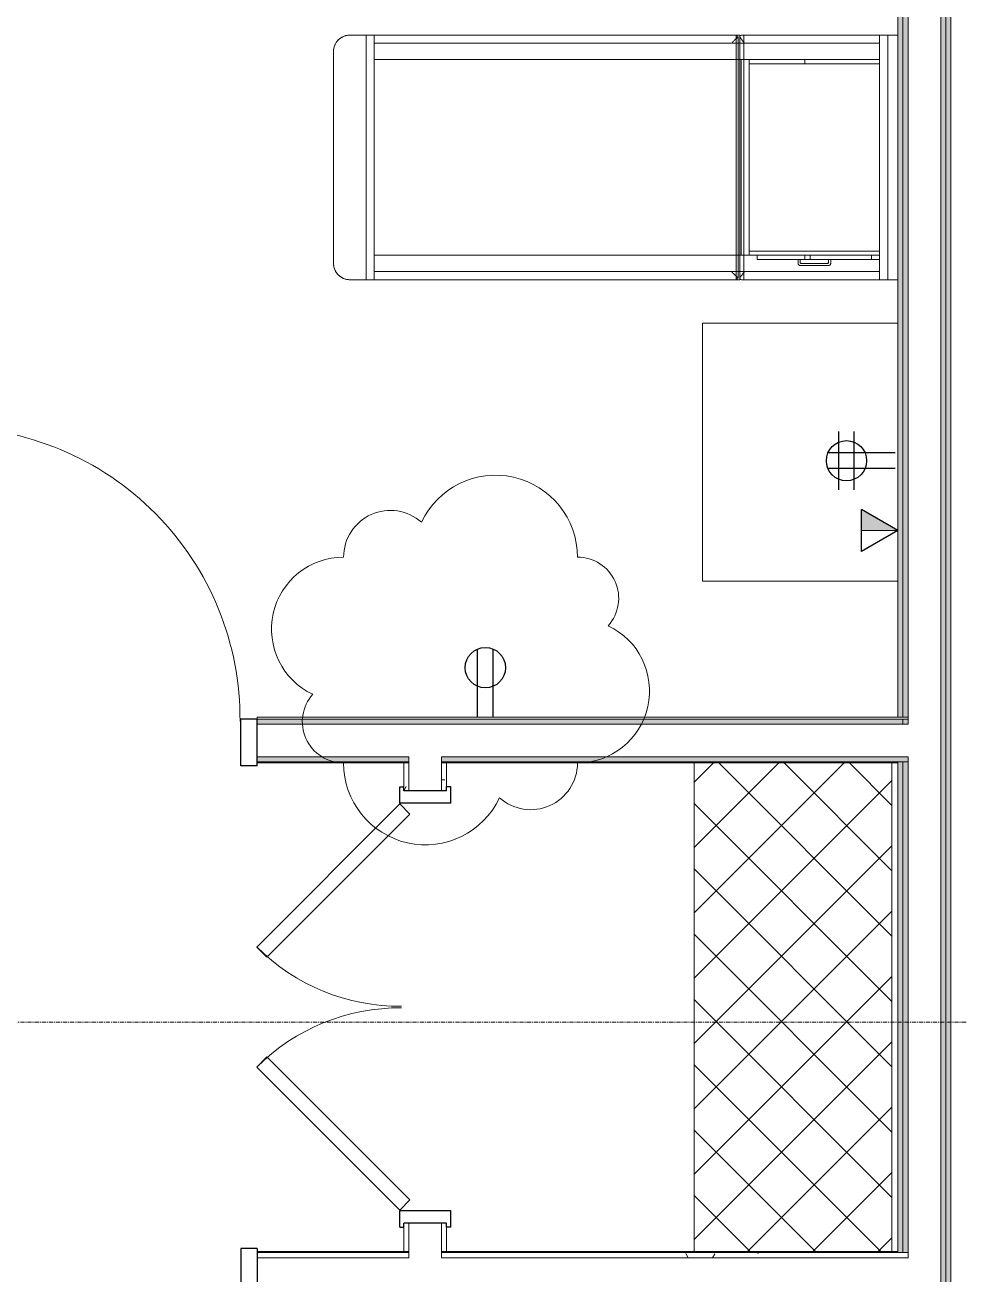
# Model space of a CAD drawing. Header units: inches. Extents: x -610 to 219, y 1022 to 1725.
# Drawn here: x -73.9 to 40.7, y 1433.2 to 1586.4 of the extents above; entities that cross this region are included whole.
import ezdxf

# ---------------------------------------------------------------- set-up
doc = ezdxf.new("R2010")
doc.units = ezdxf.units.IN
doc.header["$MEASUREMENT"] = 0
doc.linetypes.add('Grid Line 1_2_', pattern=[0.875, 0.5, -0.125, 0.125, -0.125])
for name, color, linetype, lineweight in [('A-ANNO-NOTE', 131, 'Continuous', 9), ('A-DOOR', 31, 'Continuous', 18), ('A-DOOR-FRAM', 31, 'Continuous', 30), ('A-WALL', 113, 'Continuous', 18), ('A-WALL-PATT', 111, 'Continuous', 18), ('G-ANNO-REVC', 71, 'Continuous', 9), ('I-FURN', 30, 'Continuous', 9), ('I-WALL', 2, 'Continuous', 18), ('Q-CASE', 31, 'Continuous', 9), ('S-GRID', 1, 'Continuous', 9)]:
    doc.layers.add(name, color=color, linetype=linetype, lineweight=lineweight)
pattern_1 = [(0, (0, 0), (15.36, 3.84), [0.634, -10.886, 0.634, -10.886, -61.44]), (0, (0, 0), (15.36, 3.84), [-23.04, 0.634, -22.406, 0.634, -10.886, -26.88]), (0, (0, 0), (15.36, 3.84), [-57.6, 0.634, -7.046, 0.634, -18.566]), (120, (5.76, 1.92), (-11.0055376, 11.38215), [0.634, -10.886, 0.634, -10.886, -61.44]), (120, (5.76, 1.92), (-11.0055376, 11.38215), [-23.04, 0.634, -22.406, 0.634, -10.886, -26.88]), (120, (5.76, 1.92), (-11.0055376, 11.38215), [-57.6, 0.634, -7.046, 0.634, -18.566]), (240, (7.68, 9.6), (-4.3544624, -15.22215), [0.634, -10.886, 0.634, -10.886, -61.44]), (240, (7.68, 9.6), (-4.3544624, -15.22215), [-23.04, 0.634, -22.406, 0.634, -10.886, -26.88]), (240, (7.68, 9.6), (-4.3544624, -15.22215), [-57.6, 0.634, -7.046, 0.634, -18.566])]

# ---------------------------------------------------------------- blocks, each defined once
blk = doc.blocks.new('Single Flush - OTJ_SOLIDFLUSH_ALUM-4815210-FIRST FLOOR POWER _ SIGNAL')
at = {"layer": 'A-DOOR', "lineweight": 30}
for p, q in [((16.15625, -2.6875), (17.90625, -2.6875)), ((16.15625, -38.5), (16.15625, -2.6875)), ((17.90625, -2.6875), (17.90625, -38.5)), ((17.90625, -38.5), (16.15625, -38.5))]:
    blk.add_line(p, q, dxfattribs=at)
at = {"layer": 'A-DOOR', "lineweight": 9}
blk.add_arc((17.90625, -2.6875), 35.8125, 179.5, 270, dxfattribs=at)
at = {"layer": 'A-DOOR-FRAM'}
for p, q in [((-20, 3.0625), (-20, -2.6875)), ((-20, 3.0625), (-18, 3.0625)), ((-18, 3.0625), (-18, -2.6875)), ((18.000004, 3.0625), (18.000004, -2.6875)), ((18.000004, 3.0625), (20.000004, 3.0625)), ((20.000004, 3.0625), (20.000004, -2.6875)), ((-20, -2.6875), (-18, -2.6875)), ((18.000004, -2.6875), (20.000004, -2.6875))]:
    blk.add_line(p, q, dxfattribs=at)
blk = doc.blocks.new('Single Flush - OTJ_SOLIDFLUSH_ALUM-4815211-FIRST FLOOR POWER _ SIGNAL')
at = {"layer": 'A-DOOR', "lineweight": 30}
for p, q in [((16.15625, 38.5), (16.15625, 2.6875)), ((17.90625, 38.5), (16.15625, 38.5)), ((17.90625, 2.6875), (17.90625, 38.5)), ((16.15625, 2.6875), (17.90625, 2.6875))]:
    blk.add_line(p, q, dxfattribs=at)
at = {"layer": 'A-DOOR', "lineweight": 9}
blk.add_arc((17.90625, 2.6875), 35.8125, 90, 180.5, dxfattribs=at)
at = {"layer": 'A-DOOR-FRAM'}
for p, q in [((-20, -3.0625), (-20, 2.6875)), ((-20, 2.6875), (-18, 2.6875)), ((-18, -3.0625), (-18, 2.6875)), ((18.000004, -3.0625), (18.000004, 2.6875)), ((18.000004, 2.6875), (20.000004, 2.6875)), ((20.000004, -3.0625), (20.000004, 2.6875)), ((-20, -3.0625), (-18, -3.0625)), ((18.000004, -3.0625), (20.000004, -3.0625))]:
    blk.add_line(p, q, dxfattribs=at)
blk = doc.blocks.new('Bed-Healthcare-4_SMARTBIM - Treatment_Table_SMARTBIM-V5-FIRST FLOOR POWER _ SIGNAL')
at = {"layer": 'I-FURN'}
for p, q in [((-14.06, 15), (-33.25, 15)), ((-33.25, 15), (-14.36, 15)), ((-31, 15), (-32, 15)), ((-32, 15), (-32, 14.97)), ((-32, 14.97), (-32, 15)), ((-32, 15), (-31, 15)), ((-32, 14.96), (-32, 14.88)), ((-32, 14.88), (-32, 14.96)), ((-32, 14.87), (-32, -14.87)), ((-32, -14.87), (-32, 14.87)), ((-31, 14.97), (-31, 15)), ((-31, 15), (-31, 14.97)), ((-31, 14.88), (-31, 14.96)), ((-31, 14.96), (-31, 14.88)), ((-31, 12.5), (-31, 14.87)), ((-31, 14.87), (-31, 14)), ((-14.44, 14), (-31, 14)), ((-31, 14), (-31, 12.5)), ((-31, 12.5), (-31, 14)), ((-31, 14), (-14.44, 14)), ((-31, 14), (-31, 12.5)), ((-14.22, 14), (-14.44, 14)), ((-14.44, 14), (-14.22, 14)), ((-14.36, 15), (-14.06, 15)), ((-14.36, 14.98), (-14.36, 14.94)), ((-14.36, 14.94), (-14.36, 14.86)), ((-14.36, 14.86), (-14.36, 14.71)), ((-14.36, 14.7), (-14.36, 14.26)), ((-14.36, 14.26), (-14.36, -14.26)), ((-14.04, 14), (-14.22, 14)), ((-14.22, 14), (-14.04, 14)), ((-13.92, 14), (-14.04, 14)), ((-14.04, 14), (-13.92, 14)), ((-13.85, 14), (-13.91, 14)), ((-13.91, 14), (-13.85, 14)), ((-13.85, 14.86), (-13.85, -14.86)), ((-13.84, -15), (-13.84, 15)), ((-13.84, 15), (34, 15)), ((-13.84, -15), (-13.84, 15)), ((-13.84, 15), (-13.63, 15)), ((-13.65, 14), (-13.84, 14)), ((-13.84, 14), (-13.65, 14)), ((-13.65, 14.81), (-13.65, -14.81)), ((-13.49, 14), (-13.65, 14)), ((-13.65, 14), (-13.49, 14)), ((34, 15), (-13.63, 15)), ((-13.42, 14), (-13.49, 14)), ((-13.49, 14), (-13.42, 14)), ((-13.41, 14.81), (-13.41, 14.88)), ((-13.41, 14.65), (-13.41, 14.81)), ((-13.41, -14.65), (-13.41, 14.65)), ((-13.29, 14), (-13.41, 14)), ((-13.41, 14), (-13.29, 14)), ((-13.07, 14), (-13.29, 14)), ((-13.29, 14), (-13.07, 14)), ((-12.84, 14), (-13.07, 14)), ((-13.07, 14), (-12.84, 14)), ((31, 14), (-12.84, 14)), ((-12.84, 14), (31, 14)), ((32, 15), (31, 15)), ((31, 15), (31, 14.97)), ((31, 14.97), (31, 15)), ((31, 15), (32, 15)), ((31, 14.96), (31, 14.87)), ((31, 14.87), (31, 14.96)), ((31, 14.86), (31, 14.71)), ((31, 14.71), (31, 14.86)), ((31, 14.7), (31, 14.51)), ((31, 14.51), (31, 14.7)), ((31, 14.5), (31, 14.27)), ((31, 14.27), (31, 14.5)), ((31, 14.26), (31, 14.01)), ((31, 14.01), (31, 14.26)), ((31, 12), (31, 14)), ((31, 14), (31, 12)), ((31, 14), (31, -14)), ((31, 12), (31, 14)), ((32, 14.97), (32, 15)), ((32, 15), (32, 14.97)), ((32, 14.87), (32, 14.96)), ((32, 14.96), (32, 14.87)), ((32, 14.71), (32, 14.86)), ((32, 14.86), (32, 14.71)), ((32, 14.51), (32, 14.7)), ((32, 14.7), (32, 14.51)), ((32, 14.27), (32, 14.5)), ((32, 14.5), (32, 14.27)), ((32, 14.01), (32, 14.26)), ((32, 14.26), (32, 14.01)), ((32, -14), (32, 14)), ((32, 14), (32, -14)), ((-31, 12.5), (-31, 12)), ((-31, 12), (-31, 12.5)), ((-21.83, 12.5), (-31, 12.5)), ((-31, 12.5), (-22.49, 12.5)), ((-31, 12.5), (-31, 12)), ((-31, 12.5), (-31, 12)), ((-31, 12), (-31, 12.5)), ((-31, 12.5), (-31, 12)), ((-30, 12.5), (-21.83, 12.5)), ((-25, 12.5), (-30, 12.5)), ((-25, 12.5), (-30, 12.5)), ((-30, 12.5), (-25, 12.5)), ((-30, 12), (-30, 12.5)), ((-30, 12.5), (-30, 12)), ((-30, 12.5), (-30, 12)), ((-30, 12.5), (-30, 12)), ((-25, 13), (-25, 12.5)), ((-25, 12.5), (-25, 13)), ((-25, 13), (-25, 12.5)), ((-25, 12.5), (-25, 13)), ((-25, 12.5), (-24.75, 12.5)), ((-24.75, 12.5), (-25, 12.5)), ((-25, 12.5), (-24.75, 12.5)), ((-24.75, 12.5), (-25, 12.5)), ((-24.75, 12.5), (-25, 12.5)), ((-24.75, 12.5), (-25, 12.5)), ((-25, 12.5), (-24.75, 12.5)), ((-21.25, 13.25), (-24.75, 13.25)), ((-24.75, 13.25), (-21.25, 13.25)), ((-21.25, 13.25), (-24.75, 13.25)), ((-24.75, 13.25), (-21.25, 13.25)), ((-24.75, 12.5), (-24.75, 12.87)), ((-24.75, 12.87), (-24.75, 12.5)), ((-24.75, 12.5), (-24.75, 12.87)), ((-24.75, 12.87), (-24.75, 12.5)), ((-21.83, 12.5), (-24.75, 12.5)), ((-21.83, 12.5), (-24.75, 12.5)), ((-24.75, 12.5), (-21.83, 12.5)), ((-24.62, 13), (-21.37, 13)), ((-21.37, 13), (-24.62, 13)), ((-24.62, 13), (-21.37, 13)), ((-21.37, 13), (-24.62, 13)), ((-22.49, 12.5), (-21.83, 12.5)), ((-22.49, 12.5), (-22.49, 12)), ((-21.83, 12), (-21.83, 12.5)), ((-21.83, 12.5), (-16, 12.5)), ((-21.25, 12.5), (-21.83, 12.5)), ((-21.25, 12.5), (-21.83, 12.5)), ((-21.83, 12.5), (-21.25, 12.5)), ((-21.25, 12.87), (-21.25, 12.5)), ((-21.25, 12.5), (-21.25, 12.87)), ((-21.25, 12.87), (-21.25, 12.5)), ((-21.25, 12.5), (-21.25, 12.87)), ((-21.25, 12.5), (-21, 12.5)), ((-21, 12.5), (-21.25, 12.5)), ((-21.25, 12.5), (-21, 12.5)), ((-21, 12.5), (-21.25, 12.5)), ((-21, 12.5), (-21.25, 12.5)), ((-21, 12.5), (-21.25, 12.5)), ((-21.25, 12.5), (-21, 12.5)), ((-21, 12.5), (-21, 13)), ((-21, 13), (-21, 12.5)), ((-21, 12.5), (-21, 13)), ((-21, 13), (-21, 12.5)), ((-16, 12.5), (-21, 12.5)), ((-16, 12.5), (-21, 12.5)), ((-21, 12.5), (-16, 12.5)), ((-16, 12.5), (-16, 12)), ((-16, 12.5), (-16, 12)), ((-16, 12), (-16, 12.5)), ((-16, 12.5), (-16, 12)), ((36, -13), (36, 13)), ((36, 13), (36, -13)), ((-31, 12), (-21.83, 12)), ((-21.83, 12), (-31, 12)), ((-22.49, 12), (-31, 12)), ((-31, 12), (-21.83, 12)), ((-21.83, 12), (-31, 12)), ((-31, 12), (-31, 11.5)), ((-31, 11.5), (-31, 12)), ((-31, 12), (-30, 12)), ((-21.83, 12), (-31, 12)), ((-31, 12), (-31, -11.5)), ((-31, -11.5), (-31, 12)), ((-31, 12), (-21.83, 12)), ((-31, 12), (-31, 11.5)), ((-30, 12), (-31, 12)), ((-31, 12), (-30, 12)), ((-31, 11.5), (-31, 12)), ((-31, -11.5), (-31, 12)), ((-31, 12), (-31, 11.5)), ((-31, 11.5), (-15, 11.5)), ((-15, 11.5), (-31, 11.5)), ((-31, 11.5), (-31, -11.5)), ((-31, -11.5), (-31, 11.5)), ((-31, 11.5), (-31, -11.5)), ((-30, 12), (-21.83, 12)), ((-21.83, 12), (-30, 12)), ((-21.83, 12), (-30, 12)), ((-30, 12), (-21.83, 12)), ((-30, 12), (-21.83, 12)), ((-21.83, 12), (-30, 12)), ((-30, 12), (-21.83, 12)), ((-21.83, 12), (-22.49, 12)), ((-21.83, 12), (-14.23, 12)), ((-15, 12), (-21.83, 12)), ((-21.83, 12), (-16, 12)), ((-16, 12), (-21.83, 12)), ((-16, 12), (-21.83, 12)), ((-21.83, 12), (-16, 12)), ((-15, 12), (-21.83, 12)), ((-21.83, 12), (-16, 12)), ((-14.23, 12), (-21.83, 12)), ((-21.83, 12), (-15, 12)), ((-16, 12), (-21.83, 12)), ((-21.83, 12), (-16, 12)), ((-16, 12), (-15, 12)), ((-14.23, 12), (-16, 12)), ((-16, 12), (-14.23, 12)), ((-14.23, 12), (-15, 12)), ((-15, 11.5), (-15, 12)), ((-15, 12), (-15, 11.5)), ((-14.23, 12), (-15, 12)), ((-15, 12), (-15, -12)), ((-15, 11.5), (-15, 12)), ((-15, 12), (-14.23, 12)), ((-15, 12), (-14.23, 12)), ((-15, -11.5), (-15, 11.5)), ((-14.22, 12), (-14.05, 12)), ((-14.05, 12), (-14.22, 12)), ((-14.05, 12), (-14.22, 12)), ((-14.22, 12), (-14.05, 12)), ((-14.05, 12), (-14.22, 12)), ((-14.22, 12), (-14.05, 12)), ((-14.05, 12), (-14.22, 12)), ((-14.22, 12), (-14.05, 12)), ((-14.04, 12), (-13.93, 12)), ((-14, 12), (-14.04, 12)), ((-14, 12), (-14.04, 12)), ((-14.04, 12), (-14, 12)), ((-13.93, 12), (-14.04, 12)), ((-14.04, 12), (-14, 12)), ((-14, 12), (-14.04, 12)), ((-14.04, 12), (-14, 12)), ((-13.93, 12), (-14, 12)), ((-14, -12), (-14, 12)), ((-14, 12), (-14, -12)), ((-14, 12), (-13.93, 12)), ((-13.93, 12), (-14, 12)), ((-14, 12), (-13.93, 12)), ((-13.91, 12), (-13.86, 12)), ((-13.86, 12), (-13.91, 12)), ((-13.86, 12), (-13.91, 12)), ((-13.91, 12), (-13.86, 12)), ((-13.86, 12), (-13.91, 12)), ((-13.91, 12), (-13.86, 12)), ((-13.84, 12), (-13.65, 12)), ((-13.65, 12), (-13.84, 12)), ((-13.65, 12), (-13.84, 12)), ((-13.84, 12), (-13.65, 12)), ((-13.65, 12), (-13.84, 12)), ((-13.84, 12), (-13.65, 12)), ((-13.65, 12), (-13.5, 12)), ((-13.5, 12), (-13.65, 12)), ((-13.5, 12), (-13.65, 12)), ((-13.65, 12), (-13.5, 12)), ((-13.5, 12), (-13.65, 12)), ((-13.65, 12), (-13.5, 12)), ((-13.49, 12), (-13.41, 12)), ((-13.41, 12), (-13.49, 12)), ((-13.41, 12), (-13.49, 12)), ((-13.49, 12), (-13.41, 12)), ((-13.41, 12), (-13.49, 12)), ((-13.49, 12), (-13.41, 12)), ((-13.41, 12), (-13.31, 12)), ((-13.31, 12), (-13.41, 12)), ((-13.31, 12), (-13.41, 12)), ((-13.41, 12), (-13.31, 12)), ((-13.31, 12), (-13.41, 12)), ((-13.41, 12), (-13.31, 12)), ((-13.29, 12), (-13.09, 12)), ((-13.09, 12), (-13.29, 12)), ((-13.09, 12), (-13.29, 12)), ((-13.29, 12), (-13.09, 12)), ((-13.09, 12), (-13.29, 12)), ((-13.29, 12), (-13.09, 12)), ((-13.07, 12), (-12.85, 12)), ((-12.85, 12), (-13.07, 12)), ((-12.85, 12), (-13.07, 12)), ((-13.07, 12), (-12.85, 12)), ((-12.85, 12), (-13.07, 12)), ((-13.07, 12), (-12.85, 12)), ((-12.84, 12), (31, 12)), ((31, 12), (-12.84, 12)), ((31, 12), (-12.84, 12)), ((-12.84, 12), (31, 12)), ((31, 12), (-12.84, 12)), ((-12.84, 12), (31, 12)), ((31, -12), (31, 12)), ((31, 12), (31, -12)), ((31, -12), (31, 12)), ((31, 12), (31, -12)), ((31, -12), (31, 12)), ((-31, -11.5), (-21.84, -11.5)), ((-21.84, -11.5), (-31, -11.5)), ((-31, -12), (-31, -11.5)), ((-31, -11.5), (-31, -12)), ((-31, -11.5), (-31, -12)), ((-21.84, -11.5), (-31, -11.5)), ((-31, -11.5), (-21.84, -11.5)), ((-31, -12), (-31, -11.5)), ((-31, -11.5), (-31, -12)), ((-31, -12), (-31, -11.5)), ((-31, -11.5), (-31, -12)), ((-31, -12), (-31, -11.5)), ((-31, -12), (-31, -11.5)), ((-31, -11.5), (-31, -12)), ((-31, -12), (-31, -14)), ((-21.84, -12), (-31, -12)), ((-31, -12), (-21.84, -12)), ((-31, -14), (-31, -12)), ((-31, -12), (-21.84, -12)), ((-21.84, -12), (-31, -12)), ((-31, -12), (-21.84, -12)), ((-21.84, -12), (-31, -12)), ((-31, -12), (-21.84, -12)), ((-21.84, -12), (-31, -12)), ((-31, -12), (-21.84, -12)), ((-21.84, -12), (-31, -12)), ((-31, -14.87), (-31, -12)), ((-31, -12), (-31, -14)), ((-21.84, -11.5), (-21.84, -12)), ((-21.84, -11.5), (-21.84, -12)), ((-15, -11.5), (-21.84, -11.5)), ((-21.84, -11.5), (-15, -11.5)), ((-14.44, -12), (-21.84, -12)), ((-21.84, -12), (-15, -12)), ((-21.84, -12), (-15, -12)), ((-15, -12), (-21.84, -12)), ((-21.84, -12), (-14.44, -12)), ((-15, -12), (-21.84, -12)), ((-21.84, -12), (-14.44, -12)), ((-14.44, -12), (-21.84, -12)), ((-15, -12), (-15, -11.5)), ((-15, -11.5), (-15, -12)), ((-15, -12), (-15, -11.5)), ((-15, -12), (-14.44, -12)), ((-15, -12), (-14.44, -12)), ((-14.44, -12), (-15, -12)), ((-14.44, -12), (-15, -12)), ((-14.22, -12), (-14.42, -12)), ((-14.42, -12), (-14.22, -12)), ((-14.42, -12), (-14.22, -12)), ((-14.22, -12), (-14.42, -12)), ((-14.42, -12), (-14.22, -12)), ((-14.22, -12), (-14.42, -12)), ((-14.42, -12), (-14.22, -12)), ((-14.22, -12), (-14.42, -12)), ((-14.04, -12), (-14.2, -12)), ((-14.2, -12), (-14.04, -12)), ((-14.2, -12), (-14.04, -12)), ((-14.04, -12), (-14.2, -12)), ((-14.2, -12), (-14.04, -12)), ((-14.04, -12), (-14.2, -12)), ((-14.2, -12), (-14.04, -12)), ((-14.04, -12), (-14.2, -12)), ((-13.91, -12), (-14.03, -12)), ((-14.03, -12), (-14, -12)), ((-14.03, -12), (-14, -12)), ((-14, -12), (-14.03, -12)), ((-14.03, -12), (-13.91, -12)), ((-14, -12), (-14.03, -12)), ((-14.03, -12), (-14, -12)), ((-14, -12), (-14.03, -12)), ((-14, -12), (-13.91, -12)), ((-13.91, -12), (-14, -12)), ((-14, -12), (-13.91, -12)), ((-13.91, -12), (-14, -12)), ((-13.85, -12), (-13.91, -12)), ((-13.91, -12), (-13.85, -12)), ((-13.91, -12), (-13.85, -12)), ((-13.85, -12), (-13.91, -12)), ((-13.91, -12), (-13.85, -12)), ((-13.85, -12), (-13.91, -12)), ((-13.65, -12), (-13.84, -12)), ((-13.84, -12), (-13.65, -12)), ((-13.84, -12), (-13.65, -12)), ((-13.65, -12), (-13.84, -12)), ((-13.84, -12), (-13.65, -12)), ((-13.65, -12), (-13.84, -12)), ((-13.49, -12), (-13.63, -12)), ((-13.63, -12), (-13.49, -12)), ((-13.63, -12), (-13.49, -12)), ((-13.49, -12), (-13.63, -12)), ((-13.63, -12), (-13.49, -12)), ((-13.49, -12), (-13.63, -12)), ((-13.41, -12), (-13.47, -12)), ((-13.47, -12), (-13.41, -12)), ((-13.47, -12), (-13.41, -12)), ((-13.41, -12), (-13.47, -12)), ((-13.47, -12), (-13.41, -12)), ((-13.41, -12), (-13.47, -12)), ((-13.29, -12), (-13.41, -12)), ((-13.41, -12), (-13.29, -12)), ((-13.41, -12), (-13.29, -12)), ((-13.29, -12), (-13.41, -12)), ((-13.41, -12), (-13.29, -12)), ((-13.29, -12), (-13.41, -12)), ((-13.07, -12), (-13.27, -12)), ((-13.27, -12), (-13.07, -12)), ((-13.27, -12), (-13.07, -12)), ((-13.07, -12), (-13.27, -12)), ((-13.27, -12), (-13.07, -12)), ((-13.07, -12), (-13.27, -12)), ((31, -12), (-13.05, -12)), ((-13.05, -12), (31, -12)), ((-13.05, -12), (31, -12)), ((31, -12), (-13.05, -12)), ((-13.05, -12), (31, -12)), ((31, -12), (-13.05, -12)), ((31, -14), (31, -12)), ((31, -12), (31, -14)), ((31, -14), (31, -12)), ((-33.25, -15), (-14.06, -15)), ((-14.36, -15), (-33.25, -15)), ((-32, -14.88), (-32, -14.96)), ((-32, -14.96), (-32, -14.88)), ((-32, -14.97), (-32, -15)), ((-32, -15), (-32, -14.97)), ((-32, -15), (-31, -15)), ((-31, -15), (-32, -15)), ((-31, -14), (-14.44, -14)), ((-14.44, -14), (-31, -14)), ((-31, -14), (-31, -14.87)), ((-31, -14.96), (-31, -14.88)), ((-31, -14.88), (-31, -14.96)), ((-31, -15), (-31, -14.97)), ((-31, -14.97), (-31, -15)), ((-14.44, -14), (-14.22, -14)), ((-14.22, -14), (-14.44, -14)), ((-14.36, -14.26), (-14.36, -14.7)), ((-14.36, -14.71), (-14.36, -14.86)), ((-14.36, -14.86), (-14.36, -14.94)), ((-14.36, -14.94), (-14.36, -14.98)), ((-14.06, -15), (-14.36, -15)), ((-14.22, -14), (-14.04, -14)), ((-14.04, -14), (-14.22, -14)), ((-14.04, -14), (-13.91, -14)), ((-13.91, -14), (-14.04, -14)), ((-13.91, -14), (-13.85, -14)), ((-13.85, -14), (-13.91, -14)), ((34, -15), (-13.84, -15)), ((-13.63, -15), (-13.84, -15)), ((-13.82, -14), (-13.64, -14)), ((-13.64, -14), (-13.82, -14)), ((-13.64, -14), (-13.49, -14)), ((-13.49, -14), (-13.64, -14)), ((-13.63, -15), (34, -15)), ((-13.48, -14), (-13.41, -14)), ((-13.41, -14), (-13.48, -14)), ((-13.41, -14), (-13.29, -14)), ((-13.29, -14), (-13.41, -14)), ((-13.41, -14.81), (-13.41, -14.65)), ((-13.41, -14.88), (-13.41, -14.81)), ((-13.29, -14), (-13.07, -14)), ((-13.07, -14), (-13.29, -14)), ((-13.07, -14), (-12.84, -14)), ((-12.84, -14), (-13.07, -14)), ((-12.84, -14), (31, -14)), ((31, -14), (-12.84, -14)), ((31, -14.01), (31, -14.26)), ((31, -14.26), (31, -14.01)), ((31, -14.27), (31, -14.5)), ((31, -14.5), (31, -14.27)), ((31, -14.51), (31, -14.7)), ((31, -14.7), (31, -14.51)), ((31, -14.71), (31, -14.86)), ((31, -14.86), (31, -14.71)), ((31, -14.87), (31, -14.96)), ((31, -14.96), (31, -14.87)), ((31, -14.97), (31, -15)), ((31, -15), (31, -14.97)), ((31, -15), (32, -15)), ((32, -15), (31, -15)), ((32, -14.26), (32, -14.01)), ((32, -14.01), (32, -14.26)), ((32, -14.5), (32, -14.27)), ((32, -14.27), (32, -14.5)), ((32, -14.7), (32, -14.51)), ((32, -14.51), (32, -14.7)), ((32, -14.86), (32, -14.71)), ((32, -14.71), (32, -14.86)), ((32, -14.96), (32, -14.87)), ((32, -14.87), (32, -14.96)), ((32, -15), (32, -14.97)), ((32, -14.97), (32, -15))]:
    blk.add_line(p, q, dxfattribs=at)
at = {"layer": 'I-FURN', "flags": 128}
for points in [[(-13.41, 14.88), (-13.53, 14.84), (-13.65, 14.81)], [(-13.63, 15), (-13.52, 14.97), (-13.41, 14.88)], [(36, 13), (36, 13.08), (35.99, 13.16), (35.99, 13.24), (35.97, 13.32), (35.96, 13.4), (35.94, 13.48), (35.92, 13.55), (35.9, 13.63), (35.87, 13.7), (35.84, 13.78), (35.81, 13.85), (35.77, 13.92), (35.74, 13.99), (35.69, 14.06), (35.65, 14.13), (35.6, 14.19), (35.56, 14.26), (35.5, 14.32), (35.45, 14.38), (35.39, 14.43), (35.33, 14.49), (35.27, 14.54), (35.21, 14.59), (35.15, 14.64), (35.08, 14.68), (35.01, 14.72), (34.94, 14.76), (34.87, 14.8), (34.8, 14.83), (34.72, 14.86), (34.65, 14.89), (34.57, 14.92), (34.5, 14.94), (34.42, 14.96), (34.34, 14.97), (34.26, 14.98), (34.18, 14.99), (34.1, 15), (34.02, 15), (34, 15)], [(34, -15), (34.08, -15), (34.16, -14.99), (34.24, -14.99), (34.32, -14.97), (34.4, -14.96), (34.48, -14.94), (34.55, -14.92), (34.63, -14.9), (34.7, -14.87), (34.78, -14.84), (34.85, -14.81), (34.92, -14.77), (34.99, -14.74), (35.06, -14.69), (35.13, -14.65), (35.19, -14.6), (35.26, -14.56), (35.32, -14.5), (35.38, -14.45), (35.43, -14.39), (35.49, -14.33), (35.54, -14.27), (35.59, -14.21), (35.64, -14.15), (35.68, -14.08), (35.72, -14.01), (35.76, -13.94), (35.8, -13.87), (35.83, -13.8), (35.86, -13.72), (35.89, -13.65), (35.92, -13.57), (35.94, -13.5), (35.96, -13.42), (35.97, -13.34), (35.98, -13.26), (35.99, -13.18), (36, -13.1), (36, -13.02), (36, -13)], [(-13.65, -14.81), (-13.53, -14.84), (-13.41, -14.88)], [(-13.41, -14.88), (-13.52, -14.97), (-13.63, -15)]]:
    blk.add_lwpolyline(points, dxfattribs=at)
at = {"layer": 'I-FURN'}
for centre, radius, start, end in [((34, 13), 2, 0, 90), ((-24.75, 13), 0.25, 90, 180), ((-24.75, 13), 0.25, 150, 180), ((-24.75, 13), 0.25, 165, 180), ((-24.75, 13), 0.25, 165, 180), ((-24.75, 13), 0.25, 90, 165), ((-24.75, 13), 0.25, 150, 165), ((-24.75, 13), 0.25, 90, 150), ((-24.75, 13), 0.25, 105, 150), ((-24.75, 13), 0.25, 90, 105), ((-24.62, 12.87), 0.125, 90, 180), ((-24.62, 12.87), 0.125, 120, 180), ((-24.62, 12.87), 0.125, 135, 180), ((-24.62, 12.87), 0.125, 150, 180), ((-24.62, 12.87), 0.125, 120, 150), ((-24.62, 12.87), 0.125, 90, 135), ((-24.62, 12.87), 0.125, 90, 120), ((-24.62, 12.87), 0.125, 105, 120), ((-24.62, 12.87), 0.125, 90, 105), ((-21.37, 12.87), 0.125, 75, 90), ((-21.37, 12.87), 0.125, 360, 90), ((-21.37, 12.87), 0.125, 30, 90), ((-21.37, 12.87), 0.125, 75, 90), ((-21.37, 12.87), 0.125, 60, 75), ((-21.37, 12.87), 0.125, 45, 75), ((-21.37, 12.87), 0.125, 45, 60), ((-21.37, 12.87), 0.125, 30, 45), ((-21.37, 12.87), 0.125, 30, 45), ((-21.37, 12.87), 0.125, 15, 30), ((-21.37, 12.87), 0.125, 0, 30), ((-21.37, 12.87), 0.125, 360, 30), ((-21.25, 13), 0.25, 60, 90), ((-21.25, 13), 0.25, 75, 90), ((-21.25, 13), 0.25, 0, 90), ((-21.25, 13), 0.25, 75, 90), ((-21.37, 12.87), 0.125, 0, 15), ((-21.25, 13), 0.25, 60, 75), ((-21.25, 13), 0.25, 60, 75), ((-21.25, 13), 0.25, 0, 60), ((-21.25, 13), 0.25, 0, 60), ((-21.25, 13), 0.25, 0, 60), ((34, -13), 2, 270, 0)]:
    blk.add_arc(centre, radius, start, end, dxfattribs=at)
for centre, start_param, end_param in [((-14.06, 14), 5.75613, 6.283185), ((-14.06, -14), 3.141593, 3.668648)]:
    blk.add_ellipse(centre, major_axis=(0, 1), ratio=0.407793, start_param=start_param, end_param=end_param, dxfattribs=at)
for points, knots in [([(-13.85, 14.86), (-13.86, 14.82), (-13.89, 14.74), (-13.96, 14.63), (-14, 14.55), (-14.05, 14.48), (-14.12, 14.38), (-14.25, 14.22), (-14.36, 14.09), (-14.44, 14)], [-1, -1, -1, -1, -0.75, -0.625, -0.5625, -0.5, -0.375, -0.25, 0, 0, 0, 0]), ([(-12.84, 14), (-12.92, 14.08), (-13.03, 14.2), (-13.18, 14.35), (-13.29, 14.46), (-13.39, 14.56), (-13.52, 14.68), (-13.6, 14.76), (-13.65, 14.81)], [-1, -1, -1, -1, -0.75, -0.625, -0.5, -0.375, -0.25, 0, 0, 0, 0]), ([(-14.44, -14), (-14.36, -14.09), (-14.25, -14.22), (-14.12, -14.38), (-14.05, -14.48), (-14, -14.55), (-13.96, -14.63), (-13.89, -14.74), (-13.86, -14.82), (-13.85, -14.86)], [0, 0, 0, 0, 0.25, 0.375, 0.5, 0.5625, 0.625, 0.75, 1, 1, 1, 1]), ([(-13.65, -14.81), (-13.6, -14.76), (-13.52, -14.68), (-13.39, -14.56), (-13.29, -14.46), (-13.18, -14.35), (-13.03, -14.2), (-12.91, -14.08), (-12.84, -14)], [0, 0, 0, 0, 0.25, 0.375, 0.5, 0.625, 0.75, 1, 1, 1, 1])]:
    blk.add_open_spline(points, degree=3, knots=knots, dxfattribs=at)
blk = doc.blocks.new('30 x 60 table12 - 30 x 60 table-4656551-FIRST FLOOR POWER _ SIGNAL')
at = {"layer": 'I-FURN'}
for p, q in [((3920.75, 842.52), (3896.79, 842.52)), ((3896.79, 842.52), (3920.75, 842.52)), ((3920.75, 810.84), (3920.75, 842.52)), ((3920.75, 842.52), (3920.75, 810.84)), ((3896.79, 810.84), (3920.75, 810.84)), ((3920.75, 810.84), (3896.79, 810.84))]:
    blk.add_line(p, q, dxfattribs=at)
blk = doc.blocks.new('Double Flush - Int-F-WDMF-50_ x 84_-4815229-FIRST FLOOR POWER _ SIGNAL')
at = {"layer": 'A-DOOR', "lineweight": 30}
for p, q in [((-24.91, 3.12), (-7.36, 20.67)), ((-7.36, 20.67), (-6.12, 19.43)), ((7.36, 20.67), (6.12, 19.43)), ((24.91, 3.12), (7.36, 20.67)), ((-6.12, 19.43), (-23.67, 1.89)), ((6.12, 19.43), (23.67, 1.89)), ((-23.67, 1.89), (-24.91, 3.12)), ((23.67, 1.89), (24.91, 3.12))]:
    blk.add_line(p, q, dxfattribs=at)
at = {"layer": 'A-DOOR', "lineweight": 9}
for centre, start, end in [((-24.91, 3.12), 359.5, 45), ((24.91, 3.12), 135, 180.5)]:
    blk.add_arc(centre, 24.81, start, end, dxfattribs=at)
at = {"layer": 'A-DOOR-FRAM'}
for p, q in [((-27, 3.12), (-25, 3.12)), ((-27, 3.12), (-27, 2.62)), ((-25, -3.13), (-25, 3.12)), ((25, -3.13), (25, 3.12)), ((25, 3.12), (27, 3.12)), ((27, 3.12), (27, 2.62)), ((-27, 2.62), (-26.5, 2.62)), ((-26.5, -2.63), (-26.5, 2.62)), ((26.5, 2.62), (27, 2.62)), ((26.5, -2.63), (26.5, 2.62)), ((-27, -2.63), (-26.5, -2.63)), ((-27, -3.13), (-27, -2.63)), ((26.5, -2.63), (27, -2.63)), ((27, -3.13), (27, -2.63)), ((-27, -3.13), (-25, -3.13)), ((25, -3.13), (27, -3.13))]:
    blk.add_line(p, q, dxfattribs=at)
blk = doc.blocks.new('C-Counter Top - ADJ HEIGHT 3-4828371-FIRST FLOOR POWER _ SIGNAL')
at = {"layer": 'Q-CASE'}
h = blk.add_hatch(dxfattribs=at)
h.set_pattern_fill('FP_3', color=256, style=0, pattern_type=2)
h.set_pattern_definition([(135, (1448.586, -33.188), (-4.006467, -4.006467), []), (225, (1448.586, -33.188), (4.006467, -4.006467), [])])
h.paths.add_polyline_path([(12.68, -0.75), (-47.26, -0.75), (-47.26, -25), (12.68, -25), (12.68, -9.32)], flags=0)
for p, q in [((-47.26, -0.75), (12.68, -0.75)), ((-47.26, -25), (12.68, -25))]:
    blk.add_line(p, q, dxfattribs=at)
blk = doc.blocks.new('Family - ___-4861937-FIRST FLOOR POWER _ SIGNAL')
at = {"layer": 'G-ANNO-REVC'}
for centre, radius, start, end in [((-16.17, 1521.08), 10.05, 360, 154.7912), ((-29.09, 1521.08), 5.74, 48.1897, 180), ((-34.84, 1512.25), 8.83, 90, 244.7912), ((-6.12, 1516.04), 5.05, 318.1897, 90), ((-6.12, 1504.68), 8.83, 270, 64.7912), ((-34.84, 1500.9), 5.05, 138.1897, 270), ((-24.79, 1495.85), 10.05, 180, 334.7912), ((-11.87, 1495.85), 5.74, 228.1897, 0)]:
    blk.add_arc(centre, radius, start, end, dxfattribs=at)

msp = doc.modelspace()

# ---------------------------------------------------------------- hatches: boundary and pattern name
at = {"layer": 'A-ANNO-NOTE'}
msp.add_hatch(color=256, dxfattribs=at).paths.add_polyline_path([(33.19, 1524.35), (28.72, 1526.93), (28.72, 1524.35)], flags=0)
at = {"layer": 'A-WALL-PATT', "lineweight": 9}
h = msp.add_hatch(dxfattribs=at)
h.set_pattern_fill('FP_1', color=256, style=0, pattern_type=2)
h.set_pattern_definition(pattern_1)
h.paths.add_polyline_path([(33.81, 1259.91), (33.81, 1430.29), (33.19, 1430.29), (33.19, 1259.91)], flags=0)
h.paths.add_polyline_path([(33.81, 1430.54), (33.81, 1431.16), (33.19, 1431.16), (33.19, 1430.54)], flags=0)
h.paths.add_polyline_path([(33.19, 1435.79), (33.81, 1435.79), (33.81, 1495.97), (33.19, 1495.97), (33.19, 1435.91)], flags=0)
h.paths.add_polyline_path([(33.81, 1500.6), (33.81, 1501.22), (33.19, 1501.22), (33.19, 1500.6)], flags=0)
h.paths.add_polyline_path([(33.81, 1501.47), (33.81, 1668.29), (33.19, 1668.29), (33.19, 1501.47)], flags=0)
h = msp.add_hatch(dxfattribs=at)
h.set_pattern_fill('FP_1', color=256, style=0, pattern_type=2)
h.set_pattern_definition(pattern_1)
h.paths.add_polyline_path([(33.81, 1259.91), (34.44, 1259.91), (34.44, 1430.29), (33.81, 1430.29), (33.81, 1272.58)], flags=0)
h.paths.add_polyline_path([(33.81, 1430.54), (34.44, 1430.54), (34.44, 1431.16), (33.81, 1431.16)], flags=0)
h.paths.add_polyline_path([(34.44, 1435.79), (34.44, 1495.97), (33.81, 1495.97), (33.81, 1435.79)], flags=0)
h.paths.add_polyline_path([(34.44, 1500.6), (34.44, 1501.22), (33.81, 1501.22), (33.81, 1500.6)], flags=0)
h.paths.add_polyline_path([(33.81, 1501.47), (34.44, 1501.47), (34.44, 1668.29), (33.81, 1668.29), (33.81, 1515.32)], flags=0)
h = msp.add_hatch(dxfattribs=at)
h.set_pattern_fill('FP_1', color=256, style=0, pattern_type=2)
h.set_pattern_definition(pattern_1)
h.paths.add_polyline_path([(38.44, 1259.91), (39.06, 1259.91), (39.06, 1668.29), (38.44, 1668.29), (38.44, 1272.58)], flags=0)
h = msp.add_hatch(dxfattribs=at)
h.set_pattern_fill('FP_1', color=256, style=0, pattern_type=2)
h.set_pattern_definition(pattern_1)
h.paths.add_polyline_path([(39.06, 1259.91), (39.69, 1259.91), (39.69, 1668.29), (39.06, 1668.29), (39.06, 1272.58)], flags=0)
h = msp.add_hatch(dxfattribs=at)
h.set_pattern_fill('FP_1', color=256, style=0, pattern_type=2)
h.set_pattern_definition(pattern_1)
h.paths.add_polyline_path([(33.19, 1500.6), (33.19, 1501.22), (-45.44, 1501.22), (-45.44, 1500.6), (23.87, 1500.6)], flags=0)
h.paths.add_polyline_path([(-88.73, 1500.6), (-85.44, 1500.6), (-85.44, 1501.22), (-91.44, 1501.22), (-91.44, 1500.6)], flags=0)
h.paths.add_polyline_path([(-94.56, 1500.6), (-94.56, 1501.22), (-171.44, 1501.22), (-171.44, 1500.6), (-111.25, 1500.6)], flags=0)
h.paths.add_polyline_path([(-215.94, 1500.6), (-211.44, 1500.6), (-211.44, 1501.22), (-215.94, 1501.22)], flags=0)
h.paths.add_polyline_path([(-219.06, 1500.6), (-219.06, 1501.22), (-222.44, 1501.22), (-222.44, 1500.6)], flags=0)
h.paths.add_polyline_path([(-280.15, 1500.6), (-262.44, 1500.6), (-262.44, 1501.22), (-340.56, 1501.22), (-340.56, 1500.6), (-285.78, 1500.6)], flags=0)
h.paths.add_polyline_path([(-343.69, 1500.6), (-343.69, 1501.22), (-419.94, 1501.22), (-419.94, 1500.6), (-358.97, 1500.6)], flags=0)
h.paths.add_polyline_path([(-459.94, 1500.6), (-459.94, 1501.22), (-464.31, 1501.22), (-464.31, 1500.6)], flags=0)
h = msp.add_hatch(dxfattribs=at)
h.set_pattern_fill('FP_1', color=256, style=0, pattern_type=2)
h.set_pattern_definition(pattern_1)
h.paths.add_polyline_path([(-45.44, 1495.97), (-26.81, 1495.97), (-26.81, 1496.6), (-45.44, 1496.6)], flags=0)
h.paths.add_polyline_path([(33.81, 1495.97), (34.44, 1495.97), (34.44, 1496.6), (-22.81, 1496.6), (-22.81, 1495.97), (33.19, 1495.97)], flags=0)
h.paths.add_polyline_path([(-145.03, 1495.97), (-85.44, 1495.97), (-85.44, 1496.6), (-171.44, 1496.6), (-171.44, 1495.97), (-156.29, 1495.97)], flags=0)
h.paths.add_polyline_path([(-211.44, 1495.97), (-211.44, 1496.6), (-222.44, 1496.6), (-222.44, 1495.97)], flags=0)
h.paths.add_polyline_path([(-262.44, 1495.97), (-262.44, 1496.6), (-419.94, 1496.6), (-419.94, 1495.97), (-268.89, 1495.97)], flags=0)
h.paths.add_polyline_path([(-459.94, 1495.97), (-459.94, 1496.6), (-464.31, 1496.6), (-464.31, 1495.97)], flags=0)
h = msp.add_hatch(dxfattribs=at)
h.set_pattern_fill('FP_1', color=256, style=0, pattern_type=2)
h.set_pattern_definition(pattern_1)
h.paths.add_polyline_path([(-27.44, 1435.91), (-26.81, 1435.91), (-26.81, 1439.41), (-27.44, 1439.41)], flags=0)
h.paths.add_polyline_path([(-26.81, 1492.41), (-26.81, 1495.85), (-27.44, 1495.85), (-27.44, 1492.41)], flags=0)
h = msp.add_hatch(dxfattribs=at)
h.set_pattern_fill('FP_1', color=256, style=0, pattern_type=2)
h.set_pattern_definition(pattern_1)
h.paths.add_polyline_path([(-22.81, 1435.91), (-22.19, 1435.91), (-22.19, 1439.41), (-22.81, 1439.41)], flags=0)
h.paths.add_polyline_path([(-22.81, 1492.41), (-22.19, 1492.41), (-22.19, 1495.85), (-22.81, 1495.85)], flags=0)
h = msp.add_hatch(dxfattribs=at)
h.set_pattern_fill('FP_1', color=256, style=0, pattern_type=2)
h.set_pattern_definition(pattern_1)
h.paths.add_polyline_path([(33.19, 1435.16), (34.44, 1435.16), (34.44, 1435.79), (-22.81, 1435.79), (-22.81, 1435.16), (23.87, 1435.16)], flags=0)
h.paths.add_polyline_path([(-26.81, 1435.16), (-26.81, 1435.79), (-45.44, 1435.79), (-45.44, 1435.16)], flags=0)
h.paths.add_polyline_path([(-85.44, 1435.16), (-85.44, 1435.79), (-146.53, 1435.79), (-146.53, 1435.16), (-111.25, 1435.16)], flags=0)
h.paths.add_polyline_path([(-188.53, 1435.16), (-188.53, 1435.79), (-252.78, 1435.79), (-252.78, 1435.16), (-201.33, 1435.16)], flags=0)
h.paths.add_polyline_path([(-296.78, 1435.16), (-292.78, 1435.16), (-292.78, 1435.79), (-301.53, 1435.79), (-301.53, 1435.16), (-297.53, 1435.16)], flags=0)

# ---------------------------------------------------------------- linework, layer by layer
at = {"layer": 'A-ANNO-NOTE', "lineweight": 30}
for p, q in [((25.92, 1529.33), (25.92, 1536.5)), ((27.84, 1529.33), (27.84, 1536.5)), ((32.86, 1533.87), (24.6, 1533.87)), ((32.86, 1531.96), (24.6, 1531.96)), ((33.19, 1524.35), (28.72, 1526.93)), ((28.72, 1521.77), (28.72, 1526.93)), ((33.19, 1524.35), (28.72, 1521.77)), ((-18.39, 1501.55), (-18.39, 1509.81)), ((-16.47, 1501.55), (-16.47, 1509.81))]:
    msp.add_line(p, q, dxfattribs=at)
at = {"layer": 'A-ANNO-NOTE'}
for p, q in [((33.19, 1524.35), (28.72, 1526.93)), ((28.72, 1526.93), (28.72, 1524.35)), ((28.72, 1524.35), (33.19, 1524.35))]:
    msp.add_line(p, q, dxfattribs=at)
at = {"layer": 'A-ANNO-NOTE', "lineweight": 30}
for centre, radius in [((26.88, 1532.91), 2.47), ((-17.43, 1507.53), 2.48)]:
    msp.add_circle(centre, radius, dxfattribs=at)
at = {"layer": 'A-WALL'}
for p, q in [((33.81, 1501.47), (33.81, 1668.29)), ((34.44, 1500.6), (34.44, 1668.29)), ((38.44, 1259.91), (38.44, 1668.29)), ((39.06, 1259.91), (39.06, 1668.29)), ((34.44, 1501.47), (33.19, 1501.47)), ((-45.44, 1501.22), (34.44, 1501.22)), ((-45.44, 1500.6), (34.44, 1500.6)), ((33.81, 1500.6), (33.81, 1501.22)), ((-45.44, 1496.6), (-26.81, 1496.6)), ((-45.44, 1495.97), (-26.81, 1495.97)), ((-26.81, 1495.85), (-27.44, 1495.85)), ((-26.81, 1496.6), (-26.81, 1492.41)), ((-22.81, 1496.6), (34.44, 1496.6)), ((-22.81, 1496.6), (-22.81, 1492.41)), ((-22.81, 1495.97), (34.44, 1495.97)), ((-22.19, 1495.85), (-22.81, 1495.85)), ((33.19, 1495.85), (33.19, 1495.97)), ((33.81, 1435.79), (33.81, 1495.97)), ((34.44, 1435.16), (34.44, 1496.6)), ((-26.81, 1439.41), (-26.81, 1435.16)), ((-22.81, 1439.41), (-22.81, 1435.16)), ((-26.81, 1435.79), (-45.44, 1435.79)), ((-27.44, 1435.91), (-26.81, 1435.91)), ((-22.81, 1435.91), (-22.19, 1435.91)), ((34.44, 1435.79), (-22.81, 1435.79)), ((33.19, 1435.79), (33.19, 1435.91)), ((-26.81, 1435.16), (-45.44, 1435.16)), ((34.44, 1435.16), (-22.81, 1435.16))]:
    msp.add_line(p, q, dxfattribs=at)
at = {"layer": 'I-WALL'}
for p, q in [((33.19, 1668.29), (33.19, 1501.47)), ((39.69, 1259.91), (39.69, 1668.29)), ((-45.44, 1501.47), (-45.44, 1495.85)), ((33.19, 1501.47), (-45.44, 1501.47)), ((-45.44, 1495.85), (-27.44, 1495.85)), ((-27.44, 1495.85), (-27.44, 1492.41)), ((-22.19, 1495.85), (33.19, 1495.85)), ((-22.19, 1492.41), (-22.19, 1495.85)), ((33.19, 1495.85), (33.19, 1435.91)), ((-27.44, 1492.41), (-22.19, 1492.41)), ((-22.19, 1439.41), (-27.44, 1439.41)), ((-27.44, 1439.41), (-27.44, 1435.91)), ((-22.19, 1435.91), (-22.19, 1439.41)), ((-27.44, 1435.91), (-45.44, 1435.91)), ((-45.44, 1435.91), (-45.44, 1430.29)), ((33.19, 1435.91), (-22.19, 1435.91))]:
    msp.add_line(p, q, dxfattribs=at)
at = {"layer": 'S-GRID', "linetype": 'Grid Line 1_2_'}
msp.add_line((-609.99, 1464.04), (207.32, 1464.04), dxfattribs=at)

# ---------------------------------------------------------------- block references
at = {"layer": 'A-DOOR'}
for name, p, rotation in [('Single Flush - OTJ_SOLIDFLUSH_ALUM-4815210-FIRST FLOOR POWER _ SIGNAL', (-65.44, 1498.54), 180), ('Double Flush - Int-F-WDMF-50_ x 84_-4815229-FIRST FLOOR POWER _ SIGNAL', (-24.81, 1465.91), 89.99999999999991), ('Single Flush - OTJ_SOLIDFLUSH_ALUM-4815211-FIRST FLOOR POWER _ SIGNAL', (-65.44, 1433.22), 180)]:
    msp.add_blockref(name, p, dxfattribs=dict(at, rotation=rotation))
at = {"layer": 'G-ANNO-REVC'}
msp.add_blockref('Family - ___-4861937-FIRST FLOOR POWER _ SIGNAL', (0, 0), dxfattribs=at)
at = {"layer": 'I-FURN', "rotation": 180}
for name, p in [('Bed-Healthcare-4_SMARTBIM - Treatment_Table_SMARTBIM-V5-FIRST FLOOR POWER _ SIGNAL', (-0.06, 1570.11)), ('30 x 60 table12 - 30 x 60 table-4656551-FIRST FLOOR POWER _ SIGNAL', (3929.98, 2360.64))]:
    msp.add_blockref(name, p, dxfattribs=at)
at = {"layer": 'Q-CASE', "rotation": 269.9999999999995}
msp.add_blockref('C-Counter Top - ADJ HEIGHT 3-4828371-FIRST FLOOR POWER _ SIGNAL', (33.19, 1448.59), dxfattribs=at)

doc.saveas('drawing.dxf')
